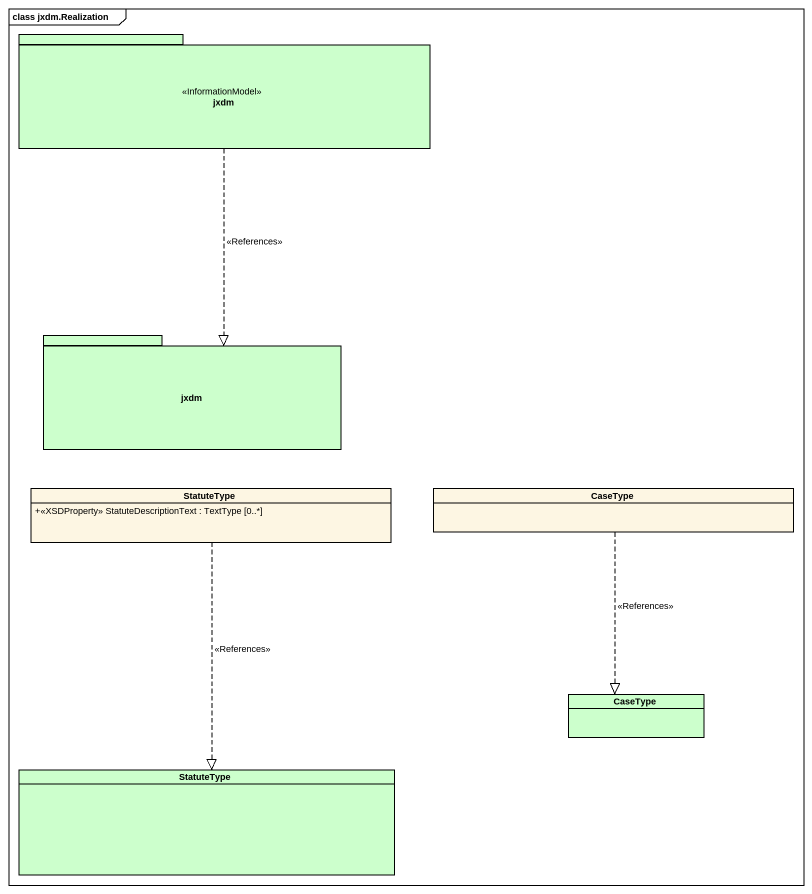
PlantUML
@startuml
mainframe class jxdm.Realization
hide circle
hide empty members
skinparam classAttributeIconSize 0
package jxdm <<InformationModel>> #CCFFCC {
}
package "jxdm" as jxdm_2 #CCFFCC {
}
class StatuteType {
  +<<XSDProperty>> StatuteDescriptionText : TextType [0..*]
}
class CaseType
class "CaseType" as CaseType_2 #CCFFCC
class "StatuteType" as StatuteType_2 #CCFFCC
jxdm ..|> jxdm_2 : <<References>>
StatuteType ..|> StatuteType_2 : <<References>>
CaseType ..|> CaseType_2 : <<References>>
@enduml
